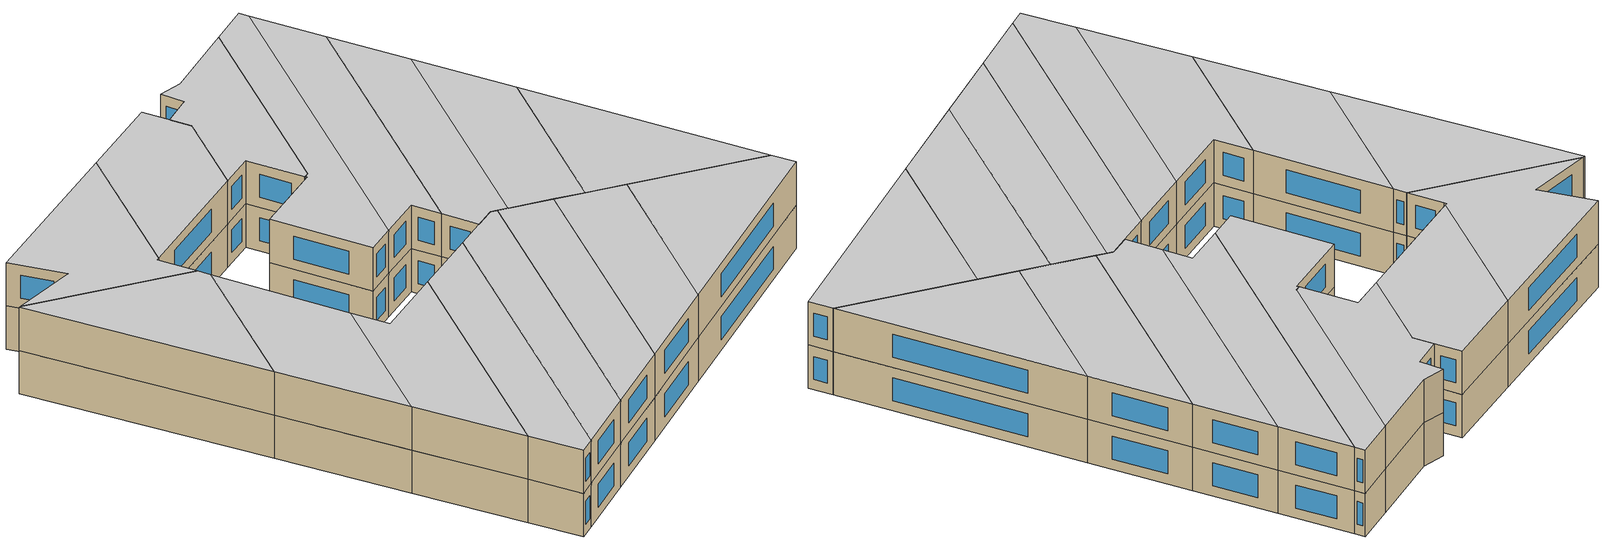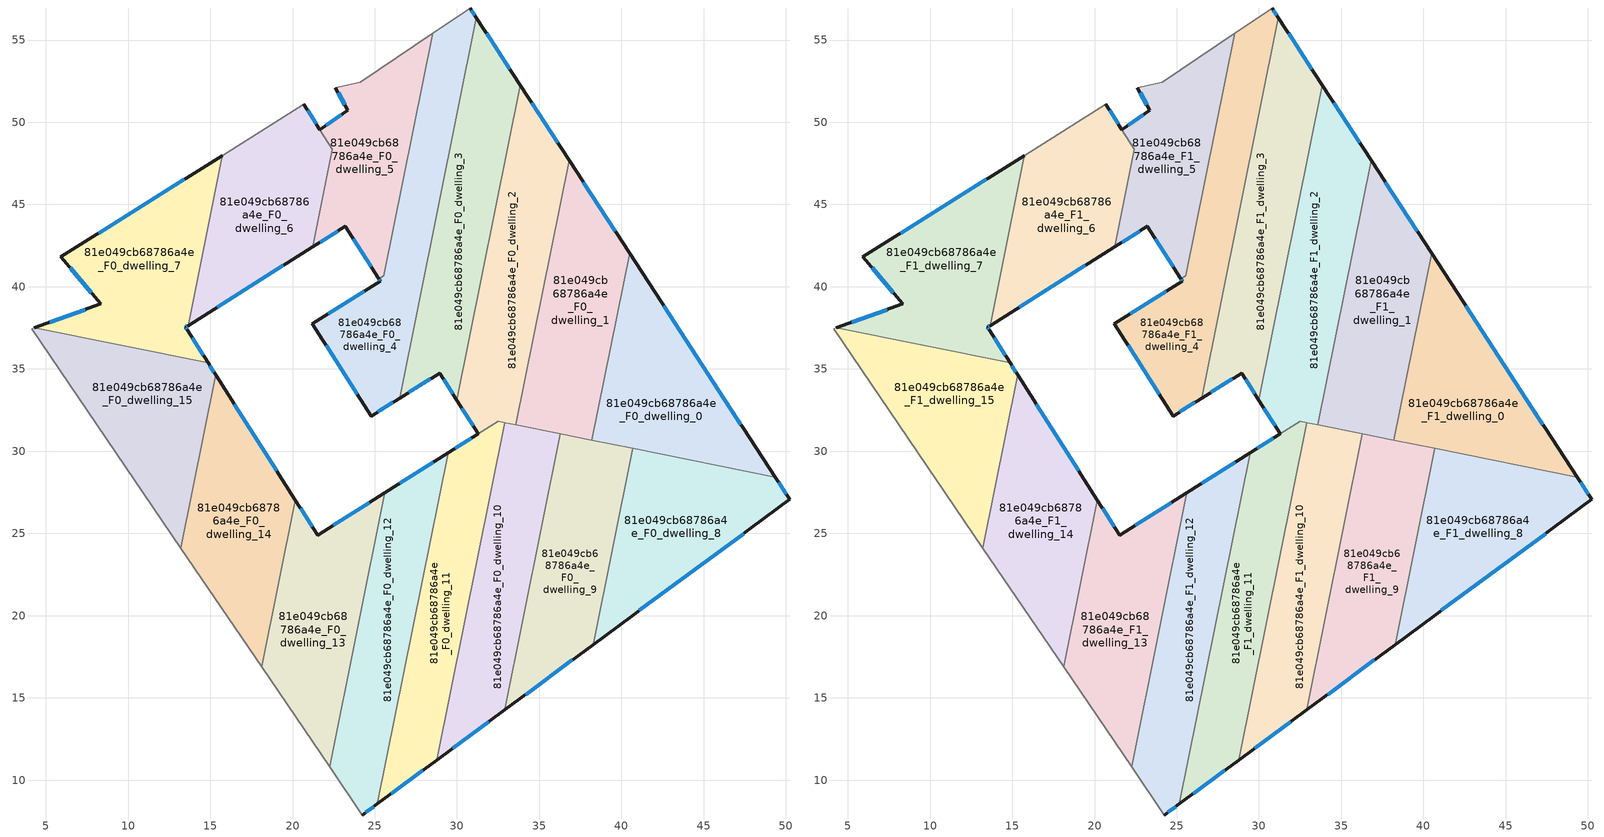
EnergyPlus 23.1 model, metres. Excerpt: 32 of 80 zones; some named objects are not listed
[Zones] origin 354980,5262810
81e049cb68786a4e_F0_dwelling_0
 floor ground (EU_floor_Construction): 40.49,42.04 49.35,28.42 38.2,30.67 z0
 wall outside (EU_wall_Construction): 49.35,28.42 40.49,42.04 z0:3
 wall to 81e049cb68786a4e_F0_dwelling_1 (EU_wall_Construction): 40.49,42.04 38.2,30.67 z0:3
 wall to 81e049cb68786a4e_F0_dwelling_8 (EU_wall_Construction): 40.69,30.17 49.35,28.42 z0:3
 wall to 81e049cb68786a4e_F0_dwelling_9 (EU_wall_Construction): 38.2,30.67 40.69,30.17 z0:3
 window (EU_Window_Construction): 47.27,31.62 42.57,38.84 z0.7:2.3
81e049cb68786a4e_F0_dwelling_1
 floor ground (EU_floor_Construction): 36.82,47.68 40.49,42.04 38.2,30.67 33.58,31.6 z0
 wall outside (EU_wall_Construction): 40.49,42.04 36.82,47.68 z0:3
 wall to 81e049cb68786a4e_F0_dwelling_2 (EU_wall_Construction): 36.82,47.68 33.58,31.6 z0:3
 wall to 81e049cb68786a4e_F0_dwelling_10 (EU_wall_Construction): 33.58,31.6 36.29,31.06 z0:3
 wall to 81e049cb68786a4e_F0_dwelling_9 (EU_wall_Construction): 36.29,31.06 38.2,30.67 z0:3
 window (EU_Window_Construction): 39.63,43.36 37.69,46.35 z0.7:2.3
81e049cb68786a4e_F0_dwelling_10
 floor ground (EU_floor_Construction): 36.29,31.06 32.9,14.27 28.76,11.21 32.9,31.74 z0
 wall outside (EU_wall_Construction): 28.76,11.21 32.9,14.27 z0:3
 wall to 81e049cb68786a4e_F0_dwelling_9 (EU_wall_Construction): 32.9,14.27 36.29,31.06 z0:3
 wall to 81e049cb68786a4e_F0_dwelling_11 (EU_wall_Construction): 32.9,31.74 28.76,11.21 z0:3
 wall to 81e049cb68786a4e_F0_dwelling_2 (EU_wall_Construction): 33.58,31.6 32.9,31.74 z0:3
 window (EU_Window_Construction): 29.74,11.93 31.93,13.55 z0.7:2.3
81e049cb68786a4e_F0_dwelling_11
 floor ground (EU_floor_Construction): 32.9,31.74 28.76,11.21 25.16,8.55 29.46,29.91 32.5,31.82 z0
 wall outside (EU_wall_Construction): 25.16,8.55 28.76,11.21 / 31.28,31.06 29.46,29.91 z0:3
 wall to 81e049cb68786a4e_F0_dwelling_12 (EU_wall_Construction): 29.46,29.91 25.16,8.55 z0:3
 wall to 81e049cb68786a4e_F0_dwelling_2 (EU_wall_Construction): 32.9,31.74 32.5,31.82 31.29,31.06 z0:3
 window (EU_Window_Construction): 26,9.18 27.92,10.59 / 30.86,30.79 29.89,30.18 z0.7:2.3
81e049cb68786a4e_F0_dwelling_12
 floor ground (EU_floor_Construction): 29.46,29.91 25.16,8.55 24.25,7.88 22.26,10.81 25.62,27.48 z0
 wall outside (EU_wall_Construction): 29.46,29.91 25.62,27.48 / 24.25,7.88 25.16,8.55 z0:3
 wall adiabatic (EU_wall_Construction): 22.26,10.81 24.25,7.88 z0:3
 wall to 81e049cb68786a4e_F0_dwelling_13 (EU_wall_Construction): 25.62,27.48 22.26,10.81 z0:3
 window (EU_Window_Construction): 28.56,29.34 26.52,28.05 / 24.46,8.04 24.94,8.4 z0.7:2.3
81e049cb68786a4e_F0_dwelling_13
 floor ground (EU_floor_Construction): 25.62,27.48 22.26,10.81 18.13,16.89 20.17,27.03 21.52,24.9 z0
 wall outside (EU_wall_Construction): 25.62,27.48 21.52,24.9 20.17,27.03 z0:3
 wall adiabatic (EU_wall_Construction): 18.13,16.89 22.26,10.81 z0:3
 wall to 81e049cb68786a4e_F0_dwelling_14 (EU_wall_Construction): 20.17,27.03 18.13,16.89 z0:3
 window (EU_Window_Construction): 24.66,26.88 22.48,25.5 / 21.2,25.4 20.49,26.53 z0.7:2.3
81e049cb68786a4e_F0_dwelling_14
 floor ground (EU_floor_Construction): 15.34,34.63 20.17,27.03 18.13,16.89 13.22,24.11 z0
 wall outside (EU_wall_Construction): 20.17,27.03 15.34,34.63 z0:3
 wall adiabatic (EU_wall_Construction): 13.22,24.11 18.13,16.89 z0:3
 wall to 81e049cb68786a4e_F0_dwelling_15 (EU_wall_Construction): 15.34,34.63 13.22,24.11 z0:3
 window (EU_Window_Construction): 19.03,28.81 16.47,32.85 z0.7:2.3
81e049cb68786a4e_F0_dwelling_15
 floor ground (EU_floor_Construction): 14.87,35.38 15.34,34.63 13.22,24.11 4.15,37.46 4.28,37.51 z0
 wall outside (EU_wall_Construction): 15.34,34.63 14.87,35.38 z0:3
 wall adiabatic (EU_wall_Construction): 4.28,37.51 4.15,37.46 13.22,24.11 z0:3
 wall to 81e049cb68786a4e_F0_dwelling_7 (EU_wall_Construction): 14.87,35.38 4.28,37.51 z0:3
 window (EU_Window_Construction): 15.23,34.81 14.98,35.2 z0.7:2.3
81e049cb68786a4e_F0_dwelling_2
 floor ground (EU_floor_Construction): 33.85,52.25 36.82,47.68 33.58,31.6 32.5,31.82 31.29,31.06 29.99,33.1 z0
 wall outside (EU_wall_Construction): 36.82,47.68 33.85,52.25 / 29.99,33.1 31.29,31.06 z0:3
 wall to 81e049cb68786a4e_F0_dwelling_3 (EU_wall_Construction): 33.85,52.25 29.99,33.1 z0:3
 window (EU_Window_Construction): 36.13,48.75 34.55,51.18 / 30.29,32.62 30.98,31.54 z0.7:2.3
81e049cb68786a4e_F0_dwelling_3
 floor ground (EU_floor_Construction): 31.17,56.37 33.85,52.25 29.99,33.1 28.94,34.75 26.51,33.22 z0
 wall outside (EU_wall_Construction): 26.51,33.22 28.94,34.75 29.99,33.1 / 33.85,52.25 31.17,56.37 z0:3
 wall to 81e049cb68786a4e_F0_dwelling_4 (EU_wall_Construction): 31.17,56.37 26.51,33.22 z0:3
 window (EU_Window_Construction): 27.08,33.58 28.37,34.39 / 33.22,53.22 31.8,55.4 / 29.19,34.37 29.74,33.49 z0.7:2.3
81e049cb68786a4e_F0_dwelling_4
 floor ground (EU_floor_Construction): 30.79,56.95 31.17,56.37 26.51,33.22 24.78,32.13 21.21,37.75 25.33,40.35 25.25,40.47 25.54,40.66 28.52,55.41 z0
 wall outside (EU_wall_Construction): 25.25,40.47 25.33,40.35 21.21,37.75 24.78,32.13 26.51,33.22 / 31.17,56.37 30.79,56.95 z0:3
 wall to 81e049cb68786a4e_F0_dwelling_5 (EU_wall_Construction): 28.52,55.41 25.54,40.66 25.25,40.47 z0:3
 wall adiabatic (EU_wall_Construction): 30.79,56.95 28.52,55.41 z0:3
 window (EU_Window_Construction): 22.05,36.43 23.94,33.45 / 24.37,39.74 22.18,38.36 / 25.27,40.44 25.31,40.38 / 31.08,56.5 30.88,56.81 / 25.19,32.39 26.1,32.96 z0.7:2.3
81e049cb68786a4e_F0_dwelling_5
 floor ground (EU_floor_Construction): 28.52,55.41 25.54,40.66 25.25,40.47 23.22,43.68 21.22,42.42 22.42,48.36 21.66,49.56 23.35,50.73 22.59,52.11 24.12,52.44 z0
 wall outside (EU_wall_Construction): 21.22,42.42 23.22,43.68 25.25,40.47 / 22.59,52.11 23.35,50.73 21.66,49.56 z0:3
 wall adiabatic (EU_wall_Construction): 28.52,55.41 24.12,52.44 22.59,52.11 z0:3
 wall to 81e049cb68786a4e_F0_dwelling_6 (EU_wall_Construction): 21.66,49.56 22.42,48.36 21.22,42.42 z0:3
 window (EU_Window_Construction): 23.69,42.93 24.77,41.23 / 21.69,42.72 22.75,43.38 / 22.95,50.45 22.06,49.83 / 22.77,51.79 23.17,51.05 z0.7:2.3
81e049cb68786a4e_F0_dwelling_6
 floor ground (EU_floor_Construction): 20.69,51.08 22.42,48.36 21.22,42.42 13.65,37.63 15.73,47.98 z0
 wall outside (EU_wall_Construction): 13.65,37.63 21.22,42.42 / 21.66,49.56 20.69,51.08 z0:3
 wall adiabatic (EU_wall_Construction): 20.69,51.08 15.73,47.98 z0:3
 wall to 81e049cb68786a4e_F0_dwelling_7 (EU_wall_Construction): 15.73,47.98 13.65,37.63 z0:3
 window (EU_Window_Construction): 15.42,38.76 19.44,41.3 / 21.43,49.91 20.91,50.72 z0.7:2.3
81e049cb68786a4e_F0_dwelling_7
 floor ground (EU_floor_Construction): 15.73,47.98 13.65,37.63 13.49,37.54 13.59,37.38 14.87,35.38 4.28,37.51 8.35,38.96 5.9,41.82 z0
 wall outside (EU_wall_Construction): 14.87,35.38 13.59,37.38 13.49,37.54 13.65,37.63 / 15.73,47.98 5.9,41.82 8.35,38.96 4.28,37.51 z0:3
 window (EU_Window_Construction): 14.57,35.85 13.89,36.91 / 7.4,38.62 5.24,37.85 / 6.47,41.15 7.78,39.63 / 13.42,46.53 8.21,43.27 / 13.53,37.56 13.61,37.61 / 13.57,37.42 13.52,37.5 z0.7:2.3
81e049cb68786a4e_F0_dwelling_8
 floor ground (EU_floor_Construction): 49.35,28.42 50.23,27.07 38.28,18.25 40.69,30.17 z0
 wall outside (EU_wall_Construction): 38.28,18.25 50.23,27.07 49.35,28.42 z0:3
 wall to 81e049cb68786a4e_F0_dwelling_9 (EU_wall_Construction): 40.69,30.17 38.28,18.25 z0:3
 window (EU_Window_Construction): 50.02,27.38 49.55,28.1 / 41.09,20.32 47.43,24.99 z0.7:2.3
81e049cb68786a4e_F0_dwelling_9
 floor ground (EU_floor_Construction): 40.69,30.17 38.28,18.25 32.9,14.27 36.29,31.06 z0
 wall outside (EU_wall_Construction): 32.9,14.27 38.28,18.25 z0:3
 window (EU_Window_Construction): 34.17,15.2 37.02,17.31 z0.7:2.3
81e049cb68786a4e_F1_dwelling_0
 floor to 81e049cb68786a4e_F0_dwelling_0 (EU_floor_Construction): 40.49,42.04 49.35,28.42 38.2,30.67 z3
 wall outside (EU_wall_Construction): 49.35,28.42 40.49,42.04 z3:6
 wall to 81e049cb68786a4e_F1_dwelling_1 (EU_wall_Construction): 40.49,42.04 38.2,30.67 z3:6
 wall to 81e049cb68786a4e_F1_dwelling_8 (EU_wall_Construction): 40.69,30.17 49.35,28.42 z3:6
 wall to 81e049cb68786a4e_F1_dwelling_9 (EU_wall_Construction): 38.2,30.67 40.69,30.17 z3:6
 window (EU_Window_Construction): 47.27,31.62 42.57,38.84 z3.7:5.3
 ceiling to 81e049cb68786a4e_F2_dwelling_0 (EU_floor_Construction): 49.35,28.42 40.49,42.04 38.2,30.67 z6
81e049cb68786a4e_F1_dwelling_1
 floor to 81e049cb68786a4e_F0_dwelling_1 (EU_floor_Construction): 36.82,47.68 40.49,42.04 38.2,30.67 33.58,31.6 z3
 wall outside (EU_wall_Construction): 40.49,42.04 36.82,47.68 z3:6
 wall to 81e049cb68786a4e_F1_dwelling_2 (EU_wall_Construction): 36.82,47.68 33.58,31.6 z3:6
 wall to 81e049cb68786a4e_F1_dwelling_10 (EU_wall_Construction): 33.58,31.6 36.29,31.06 z3:6
 wall to 81e049cb68786a4e_F1_dwelling_9 (EU_wall_Construction): 36.29,31.06 38.2,30.67 z3:6
 window (EU_Window_Construction): 39.63,43.36 37.69,46.35 z3.7:5.3
 ceiling to 81e049cb68786a4e_F2_dwelling_1 (EU_floor_Construction): 38.2,30.67 40.49,42.04 36.82,47.68 33.58,31.6 z6
81e049cb68786a4e_F1_dwelling_10
 floor to 81e049cb68786a4e_F0_dwelling_10 (EU_floor_Construction): 36.29,31.06 32.9,14.27 28.76,11.21 32.9,31.74 z3
 wall outside (EU_wall_Construction): 28.76,11.21 32.9,14.27 z3:6
 wall to 81e049cb68786a4e_F1_dwelling_9 (EU_wall_Construction): 32.9,14.27 36.29,31.06 z3:6
 wall to 81e049cb68786a4e_F1_dwelling_11 (EU_wall_Construction): 32.9,31.74 28.76,11.21 z3:6
 wall to 81e049cb68786a4e_F1_dwelling_2 (EU_wall_Construction): 33.58,31.6 32.9,31.74 z3:6
 window (EU_Window_Construction): 29.74,11.93 31.93,13.55 z3.7:5.3
 ceiling to 81e049cb68786a4e_F2_dwelling_10 (EU_floor_Construction): 32.9,14.27 36.29,31.06 32.9,31.74 28.76,11.21 z6
81e049cb68786a4e_F1_dwelling_11
 floor to 81e049cb68786a4e_F0_dwelling_11 (EU_floor_Construction): 32.9,31.74 28.76,11.21 25.16,8.55 29.46,29.91 32.5,31.82 z3
 wall outside (EU_wall_Construction): 25.16,8.55 28.76,11.21 / 31.28,31.06 29.46,29.91 z3:6
 wall to 81e049cb68786a4e_F1_dwelling_12 (EU_wall_Construction): 29.46,29.91 25.16,8.55 z3:6
 wall to 81e049cb68786a4e_F1_dwelling_2 (EU_wall_Construction): 32.9,31.74 32.5,31.82 31.29,31.06 z3:6
 window (EU_Window_Construction): 26,9.18 27.92,10.59 / 30.86,30.79 29.89,30.18 z3.7:5.3
 ceiling to 81e049cb68786a4e_F2_dwelling_11 (EU_floor_Construction): 28.76,11.21 32.9,31.74 32.5,31.82 29.46,29.91 25.16,8.55 z6
81e049cb68786a4e_F1_dwelling_12
 floor to 81e049cb68786a4e_F0_dwelling_12 (EU_floor_Construction): 29.46,29.91 25.16,8.55 24.25,7.88 22.26,10.81 25.62,27.48 z3
 wall outside (EU_wall_Construction): 29.46,29.91 25.62,27.48 / 24.25,7.88 25.16,8.55 z3:6
 wall adiabatic (EU_wall_Construction): 22.26,10.81 24.25,7.88 z3:6
 wall to 81e049cb68786a4e_F1_dwelling_13 (EU_wall_Construction): 25.62,27.48 22.26,10.81 z3:6
 window (EU_Window_Construction): 28.56,29.34 26.52,28.05 / 24.46,8.04 24.94,8.4 z3.7:5.3
 ceiling to 81e049cb68786a4e_F2_dwelling_12 (EU_floor_Construction): 25.16,8.55 29.46,29.91 25.62,27.48 22.26,10.81 24.25,7.88 z6
81e049cb68786a4e_F1_dwelling_13
 floor to 81e049cb68786a4e_F0_dwelling_13 (EU_floor_Construction): 25.62,27.48 22.26,10.81 18.13,16.89 20.17,27.03 21.52,24.9 z3
 wall outside (EU_wall_Construction): 25.62,27.48 21.52,24.9 20.17,27.03 z3:6
 wall adiabatic (EU_wall_Construction): 18.13,16.89 22.26,10.81 z3:6
 wall to 81e049cb68786a4e_F1_dwelling_14 (EU_wall_Construction): 20.17,27.03 18.13,16.89 z3:6
 window (EU_Window_Construction): 24.66,26.88 22.48,25.5 / 21.2,25.4 20.49,26.53 z3.7:5.3
 ceiling to 81e049cb68786a4e_F2_dwelling_13 (EU_floor_Construction): 22.26,10.81 25.62,27.48 21.52,24.9 20.17,27.03 18.13,16.89 z6
81e049cb68786a4e_F1_dwelling_14
 floor to 81e049cb68786a4e_F0_dwelling_14 (EU_floor_Construction): 15.34,34.63 20.17,27.03 18.13,16.89 13.22,24.11 z3
 wall outside (EU_wall_Construction): 20.17,27.03 15.34,34.63 z3:6
 wall adiabatic (EU_wall_Construction): 13.22,24.11 18.13,16.89 z3:6
 wall to 81e049cb68786a4e_F1_dwelling_15 (EU_wall_Construction): 15.34,34.63 13.22,24.11 z3:6
 window (EU_Window_Construction): 19.03,28.81 16.47,32.85 z3.7:5.3
 ceiling to 81e049cb68786a4e_F2_dwelling_14 (EU_floor_Construction): 18.13,16.89 20.17,27.03 15.34,34.63 13.22,24.11 z6
81e049cb68786a4e_F1_dwelling_15
 floor to 81e049cb68786a4e_F0_dwelling_15 (EU_floor_Construction): 14.87,35.38 15.34,34.63 13.22,24.11 4.15,37.46 4.28,37.51 z3
 wall outside (EU_wall_Construction): 15.34,34.63 14.87,35.38 z3:6
 wall adiabatic (EU_wall_Construction): 4.28,37.51 4.15,37.46 13.22,24.11 z3:6
 wall to 81e049cb68786a4e_F1_dwelling_7 (EU_wall_Construction): 14.87,35.38 4.28,37.51 z3:6
 window (EU_Window_Construction): 15.23,34.81 14.98,35.2 z3.7:5.3
 ceiling to 81e049cb68786a4e_F2_dwelling_15 (EU_floor_Construction): 13.22,24.11 15.34,34.63 14.87,35.38 4.28,37.51 4.15,37.46 z6
81e049cb68786a4e_F1_dwelling_2
 floor to 81e049cb68786a4e_F0_dwelling_2 (EU_floor_Construction): 33.85,52.25 36.82,47.68 33.58,31.6 32.5,31.82 31.29,31.06 29.99,33.1 z3
 wall outside (EU_wall_Construction): 36.82,47.68 33.85,52.25 / 29.99,33.1 31.29,31.06 z3:6
 wall to 81e049cb68786a4e_F1_dwelling_3 (EU_wall_Construction): 33.85,52.25 29.99,33.1 z3:6
 window (EU_Window_Construction): 36.13,48.75 34.55,51.18 / 30.29,32.62 30.98,31.54 z3.7:5.3
 ceiling to 81e049cb68786a4e_F2_dwelling_2 (EU_floor_Construction): 33.58,31.6 36.82,47.68 33.85,52.25 29.99,33.1 31.29,31.06 32.5,31.82 z6
81e049cb68786a4e_F1_dwelling_3
 floor to 81e049cb68786a4e_F0_dwelling_3 (EU_floor_Construction): 31.17,56.37 33.85,52.25 29.99,33.1 28.94,34.75 26.51,33.22 z3
 wall outside (EU_wall_Construction): 26.51,33.22 28.94,34.75 29.99,33.1 / 33.85,52.25 31.17,56.37 z3:6
 wall to 81e049cb68786a4e_F1_dwelling_4 (EU_wall_Construction): 31.17,56.37 26.51,33.22 z3:6
 window (EU_Window_Construction): 27.08,33.58 28.37,34.39 / 33.22,53.22 31.8,55.4 / 29.19,34.37 29.74,33.49 z3.7:5.3
 ceiling to 81e049cb68786a4e_F2_dwelling_3 (EU_floor_Construction): 29.99,33.1 33.85,52.25 31.17,56.37 26.51,33.22 28.94,34.75 z6
81e049cb68786a4e_F1_dwelling_4
 floor to 81e049cb68786a4e_F0_dwelling_4 (EU_floor_Construction): 30.79,56.95 31.17,56.37 26.51,33.22 24.78,32.13 21.21,37.75 25.33,40.35 25.25,40.47 25.54,40.66 28.52,55.41 z3
 wall outside (EU_wall_Construction): 25.25,40.47 25.33,40.35 21.21,37.75 24.78,32.13 26.51,33.22 / 31.17,56.37 30.79,56.95 z3:6
 wall to 81e049cb68786a4e_F1_dwelling_5 (EU_wall_Construction): 28.52,55.41 25.54,40.66 25.25,40.47 z3:6
 wall adiabatic (EU_wall_Construction): 30.79,56.95 28.52,55.41 z3:6
 window (EU_Window_Construction): 22.05,36.43 23.94,33.45 / 24.37,39.74 22.18,38.36 / 25.27,40.44 25.31,40.38 / 31.08,56.5 30.88,56.81 / 25.19,32.39 26.1,32.96 z3.7:5.3
 ceiling to 81e049cb68786a4e_F2_dwelling_4 (EU_floor_Construction): 26.51,33.22 31.17,56.37 30.79,56.95 28.52,55.41 25.54,40.66 25.25,40.47 25.33,40.35 21.21,37.75 24.78,32.13 z6
81e049cb68786a4e_F1_dwelling_5
 floor to 81e049cb68786a4e_F0_dwelling_5 (EU_floor_Construction): 28.52,55.41 25.54,40.66 25.25,40.47 23.22,43.68 21.22,42.42 22.42,48.36 21.66,49.56 23.35,50.73 22.59,52.11 24.12,52.44 z3
 wall outside (EU_wall_Construction): 21.22,42.42 23.22,43.68 25.25,40.47 / 22.59,52.11 23.35,50.73 21.66,49.56 z3:6
 wall adiabatic (EU_wall_Construction): 28.52,55.41 24.12,52.44 22.59,52.11 z3:6
 wall to 81e049cb68786a4e_F1_dwelling_6 (EU_wall_Construction): 21.66,49.56 22.42,48.36 21.22,42.42 z3:6
 window (EU_Window_Construction): 23.69,42.93 24.77,41.23 / 21.69,42.72 22.75,43.38 / 22.95,50.45 22.06,49.83 / 22.77,51.79 23.17,51.05 z3.7:5.3
 ceiling to 81e049cb68786a4e_F2_dwelling_5 (EU_floor_Construction): 25.54,40.66 28.52,55.41 24.12,52.44 22.59,52.11 23.35,50.73 21.66,49.56 22.42,48.36 21.22,42.42 23.22,43.68 25.25,40.47 z6
81e049cb68786a4e_F1_dwelling_6
 floor to 81e049cb68786a4e_F0_dwelling_6 (EU_floor_Construction): 20.69,51.08 22.42,48.36 21.22,42.42 13.65,37.63 15.73,47.98 z3
 wall outside (EU_wall_Construction): 13.65,37.63 21.22,42.42 / 21.66,49.56 20.69,51.08 z3:6
 wall adiabatic (EU_wall_Construction): 20.69,51.08 15.73,47.98 z3:6
 wall to 81e049cb68786a4e_F1_dwelling_7 (EU_wall_Construction): 15.73,47.98 13.65,37.63 z3:6
 window (EU_Window_Construction): 15.42,38.76 19.44,41.3 / 21.43,49.91 20.91,50.72 z3.7:5.3
 ceiling to 81e049cb68786a4e_F2_dwelling_6 (EU_floor_Construction): 21.22,42.42 22.42,48.36 20.69,51.08 15.73,47.98 13.65,37.63 z6
81e049cb68786a4e_F1_dwelling_7
 floor to 81e049cb68786a4e_F0_dwelling_7 (EU_floor_Construction): 15.73,47.98 13.65,37.63 13.49,37.54 13.59,37.38 14.87,35.38 4.28,37.51 8.35,38.96 5.9,41.82 z3
 wall outside (EU_wall_Construction): 14.87,35.38 13.59,37.38 13.49,37.54 13.65,37.63 / 15.73,47.98 5.9,41.82 8.35,38.96 4.28,37.51 z3:6
 window (EU_Window_Construction): 14.57,35.85 13.89,36.91 / 7.4,38.62 5.24,37.85 / 6.47,41.15 7.78,39.63 / 13.42,46.53 8.21,43.27 / 13.53,37.56 13.61,37.61 / 13.57,37.42 13.52,37.5 z3.7:5.3
 ceiling to 81e049cb68786a4e_F2_dwelling_7 (EU_floor_Construction): 14.87,35.38 13.59,37.38 13.49,37.54 13.65,37.63 15.73,47.98 5.9,41.82 8.35,38.96 4.28,37.51 z6
81e049cb68786a4e_F1_dwelling_8
 floor to 81e049cb68786a4e_F0_dwelling_8 (EU_floor_Construction): 49.35,28.42 50.23,27.07 38.28,18.25 40.69,30.17 z3
 wall outside (EU_wall_Construction): 38.28,18.25 50.23,27.07 49.35,28.42 z3:6
 wall to 81e049cb68786a4e_F1_dwelling_9 (EU_wall_Construction): 40.69,30.17 38.28,18.25 z3:6
 window (EU_Window_Construction): 50.02,27.38 49.55,28.1 / 41.09,20.32 47.43,24.99 z3.7:5.3
 ceiling to 81e049cb68786a4e_F2_dwelling_8 (EU_floor_Construction): 50.23,27.07 49.35,28.42 40.69,30.17 38.28,18.25 z6
81e049cb68786a4e_F1_dwelling_9
 floor to 81e049cb68786a4e_F0_dwelling_9 (EU_floor_Construction): 40.69,30.17 38.28,18.25 32.9,14.27 36.29,31.06 z3
 wall outside (EU_wall_Construction): 32.9,14.27 38.28,18.25 z3:6
 window (EU_Window_Construction): 34.17,15.2 37.02,17.31 z3.7:5.3
 ceiling to 81e049cb68786a4e_F2_dwelling_9 (EU_floor_Construction): 38.28,18.25 40.69,30.17 36.29,31.06 32.9,14.27 z6
[Building]
EU S2 Campaign: North Axis=0; Terrain=City; Solar Distribution=FullExterior
[Site:Location]
Budapest.Ferenc.Liszt.Intl.AP: Latitude=47.437; Longitude=19.256; Time Zone=1; Elevation=185
[SizingPeriod:WeatherFileDays]
AnnualSizingPeriod: Begin Month=1; Begin Day of Month=1; End Month=12; End Day of Month=31; Day of Week for Start Day=Monday; Use Weather File Daylight Saving Period=No; Use Weather File Rain and Snow Indicators=No
[MATERIAL]
EU_InternalMass_Material: Roughness=MediumRough; Thickness=0.1; Conductivity=1; Density=1800; Specific Heat=900; Thermal Absorptance=0.9; Solar Absorptance=0.7; Visible Absorptance=0.7
[MATERIAL:NOMASS] Roughness=MediumRough; Thermal Absorptance=0.9; Solar Absorptance=0.7; Visible Absorptance=0.7
Name | Thermal Resistance
EU_wall_NoMass | 0.832559
EU_floor_NoMass | 0.872794
[WINDOWMATERIAL:SIMPLEGLAZINGSYSTEM]
EU_Window_SimpleGlazing: UFactor=2.79869; Solar Heat Gain Coefficient=0.75; Visible Transmittance=0.75
[CONSTRUCTION]
EU_wall_Construction: EU_wall_NoMass
EU_floor_Construction: EU_floor_NoMass
EU_Window_Construction: EU_Window_SimpleGlazing
EU_InternalMass_Construction: EU_InternalMass_Material
[ZONE] Type=1; Multiplier=1; Ceiling Height=autocalculate; Floor Area=autocalculate; Part of Total Floor Area=Yes
Name | Volume
81e049cb68786a4e_F0_dwelling_0; 81e049cb68786a4e_F1_dwelling_0 | 197.77
81e049cb68786a4e_F0_dwelling_1; 81e049cb68786a4e_F1_dwelling_1 | 197.769
81e049cb68786a4e_F0_dwelling_10; 81e049cb68786a4e_F1_dwelling_10 | 197.166
81e049cb68786a4e_F0_dwelling_11; 81e049cb68786a4e_F1_dwelling_11 | 194.323
81e049cb68786a4e_F0_dwelling_12; 81e049cb68786a4e_F1_dwelling_12 | 197.228
81e049cb68786a4e_F0_dwelling_13; 81e049cb68786a4e_F1_dwelling_13 | 197.223
81e049cb68786a4e_F0_dwelling_14; 81e049cb68786a4e_F1_dwelling_14 | 197.202
81e049cb68786a4e_F0_dwelling_15; 81e049cb68786a4e_F1_dwelling_15 | 197.227
81e049cb68786a4e_F0_dwelling_2; 81e049cb68786a4e_F1_dwelling_2 | 212.4
81e049cb68786a4e_F0_dwelling_3; 81e049cb68786a4e_F1_dwelling_3 | 213.936
81e049cb68786a4e_F0_dwelling_4; 81e049cb68786a4e_F1_dwelling_4 | 214.728
81e049cb68786a4e_F0_dwelling_5; 81e049cb68786a4e_F1_dwelling_5 | 161.262
81e049cb68786a4e_F0_dwelling_6; 81e049cb68786a4e_F1_dwelling_6 | 189.762
81e049cb68786a4e_F0_dwelling_7; 81e049cb68786a4e_F1_dwelling_7 | 201.99
81e049cb68786a4e_F0_dwelling_8; 81e049cb68786a4e_F1_dwelling_8 | 197.217
81e049cb68786a4e_F0_dwelling_9; 81e049cb68786a4e_F1_dwelling_9 | 197.232
[INTERNALMASS] Construction=EU_InternalMass_Construction
Name | Zone or ZoneList | Surface Area
81e049cb68786a4e_F0_dwelling_0_EU_InternalMass | 81e049cb68786a4e_F0_dwelling_0 | 65.9235
81e049cb68786a4e_F0_dwelling_1_EU_InternalMass | 81e049cb68786a4e_F0_dwelling_1 | 65.9231
81e049cb68786a4e_F0_dwelling_2_EU_InternalMass | 81e049cb68786a4e_F0_dwelling_2 | 70.8067
81e049cb68786a4e_F0_dwelling_3_EU_InternalMass | 81e049cb68786a4e_F0_dwelling_3 | 71.3118
81e049cb68786a4e_F0_dwelling_4_EU_InternalMass | 81e049cb68786a4e_F0_dwelling_4 | 71.5643
81e049cb68786a4e_F0_dwelling_5_EU_InternalMass | 81e049cb68786a4e_F0_dwelling_5 | 53.7542
81e049cb68786a4e_F0_dwelling_6_EU_InternalMass | 81e049cb68786a4e_F0_dwelling_6 | 63.2546
81e049cb68786a4e_F0_dwelling_7_EU_InternalMass | 81e049cb68786a4e_F0_dwelling_7 | 67.3284
81e049cb68786a4e_F0_dwelling_8_EU_InternalMass | 81e049cb68786a4e_F0_dwelling_8 | 65.7389
81e049cb68786a4e_F0_dwelling_9_EU_InternalMass | 81e049cb68786a4e_F0_dwelling_9 | 65.7439
81e049cb68786a4e_F0_dwelling_10_EU_InternalMass | 81e049cb68786a4e_F0_dwelling_10 | 65.722
81e049cb68786a4e_F0_dwelling_11_EU_InternalMass | 81e049cb68786a4e_F0_dwelling_11 | 64.7736
81e049cb68786a4e_F0_dwelling_12_EU_InternalMass | 81e049cb68786a4e_F0_dwelling_12 | 65.7426
81e049cb68786a4e_F0_dwelling_13_EU_InternalMass | 81e049cb68786a4e_F0_dwelling_13 | 65.7409
81e049cb68786a4e_F0_dwelling_14_EU_InternalMass | 81e049cb68786a4e_F0_dwelling_14 | 65.7341
81e049cb68786a4e_F0_dwelling_15_EU_InternalMass | 81e049cb68786a4e_F0_dwelling_15 | 65.7424
81e049cb68786a4e_F1_dwelling_0_EU_InternalMass | 81e049cb68786a4e_F1_dwelling_0 | 65.9235
81e049cb68786a4e_F1_dwelling_1_EU_InternalMass | 81e049cb68786a4e_F1_dwelling_1 | 65.9231
81e049cb68786a4e_F1_dwelling_2_EU_InternalMass | 81e049cb68786a4e_F1_dwelling_2 | 70.8067
81e049cb68786a4e_F1_dwelling_3_EU_InternalMass | 81e049cb68786a4e_F1_dwelling_3 | 71.3118
81e049cb68786a4e_F1_dwelling_4_EU_InternalMass | 81e049cb68786a4e_F1_dwelling_4 | 71.5643
81e049cb68786a4e_F1_dwelling_5_EU_InternalMass | 81e049cb68786a4e_F1_dwelling_5 | 53.7542
81e049cb68786a4e_F1_dwelling_6_EU_InternalMass | 81e049cb68786a4e_F1_dwelling_6 | 63.2546
81e049cb68786a4e_F1_dwelling_7_EU_InternalMass | 81e049cb68786a4e_F1_dwelling_7 | 67.3284
81e049cb68786a4e_F1_dwelling_8_EU_InternalMass | 81e049cb68786a4e_F1_dwelling_8 | 65.7389
81e049cb68786a4e_F1_dwelling_9_EU_InternalMass | 81e049cb68786a4e_F1_dwelling_9 | 65.7439
81e049cb68786a4e_F1_dwelling_10_EU_InternalMass | 81e049cb68786a4e_F1_dwelling_10 | 65.722
81e049cb68786a4e_F1_dwelling_11_EU_InternalMass | 81e049cb68786a4e_F1_dwelling_11 | 64.7736
81e049cb68786a4e_F1_dwelling_12_EU_InternalMass | 81e049cb68786a4e_F1_dwelling_12 | 65.7426
81e049cb68786a4e_F1_dwelling_13_EU_InternalMass | 81e049cb68786a4e_F1_dwelling_13 | 65.7409
81e049cb68786a4e_F1_dwelling_14_EU_InternalMass | 81e049cb68786a4e_F1_dwelling_14 | 65.7341
81e049cb68786a4e_F1_dwelling_15_EU_InternalMass | 81e049cb68786a4e_F1_dwelling_15 | 65.7424
[OTHEREQUIPMENT] Fuel Type=Electricity; Design Level Calculation Method=Watts/Area; Power per Zone Floor Area=1; Fraction Latent=0; Fraction Radiant=0; Fraction Lost=0; Carbon Dioxide Generation Rate=0; EndUse Subcategory=EU_Step8_InternalGains
Name | Zone or ZoneList or Space or SpaceList | Schedule
EU_Step8_InternalGain_81e049cb68786a4e_F0_dwelling_0_f000 | 81e049cb68786a4e_F0_dwelling_0 | EU_Step8_GainSchedule_81e049cb68786a4e_F0_dwelling_0_f000
EU_Step8_InternalGain_81e049cb68786a4e_F0_dwelling_1_f000 | 81e049cb68786a4e_F0_dwelling_1 | EU_Step8_GainSchedule_81e049cb68786a4e_F0_dwelling_1_f000
EU_Step8_InternalGain_81e049cb68786a4e_F0_dwelling_2_f000 | 81e049cb68786a4e_F0_dwelling_2 | EU_Step8_GainSchedule_81e049cb68786a4e_F0_dwelling_2_f000
EU_Step8_InternalGain_81e049cb68786a4e_F0_dwelling_3_f000 | 81e049cb68786a4e_F0_dwelling_3 | EU_Step8_GainSchedule_81e049cb68786a4e_F0_dwelling_3_f000
EU_Step8_InternalGain_81e049cb68786a4e_F0_dwelling_4_f000 | 81e049cb68786a4e_F0_dwelling_4 | EU_Step8_GainSchedule_81e049cb68786a4e_F0_dwelling_4_f000
EU_Step8_InternalGain_81e049cb68786a4e_F0_dwelling_5_f000 | 81e049cb68786a4e_F0_dwelling_5 | EU_Step8_GainSchedule_81e049cb68786a4e_F0_dwelling_5_f000
EU_Step8_InternalGain_81e049cb68786a4e_F0_dwelling_6_f000 | 81e049cb68786a4e_F0_dwelling_6 | EU_Step8_GainSchedule_81e049cb68786a4e_F0_dwelling_6_f000
EU_Step8_InternalGain_81e049cb68786a4e_F0_dwelling_7_f000 | 81e049cb68786a4e_F0_dwelling_7 | EU_Step8_GainSchedule_81e049cb68786a4e_F0_dwelling_7_f000
EU_Step8_InternalGain_81e049cb68786a4e_F0_dwelling_8_f000 | 81e049cb68786a4e_F0_dwelling_8 | EU_Step8_GainSchedule_81e049cb68786a4e_F0_dwelling_8_f000
EU_Step8_InternalGain_81e049cb68786a4e_F0_dwelling_9_f000 | 81e049cb68786a4e_F0_dwelling_9 | EU_Step8_GainSchedule_81e049cb68786a4e_F0_dwelling_9_f000
EU_Step8_InternalGain_81e049cb68786a4e_F0_dwelling_10_f000 | 81e049cb68786a4e_F0_dwelling_10 | EU_Step8_GainSchedule_81e049cb68786a4e_F0_dwelling_10_f000
EU_Step8_InternalGain_81e049cb68786a4e_F0_dwelling_11_f000 | 81e049cb68786a4e_F0_dwelling_11 | EU_Step8_GainSchedule_81e049cb68786a4e_F0_dwelling_11_f000
EU_Step8_InternalGain_81e049cb68786a4e_F0_dwelling_12_f000 | 81e049cb68786a4e_F0_dwelling_12 | EU_Step8_GainSchedule_81e049cb68786a4e_F0_dwelling_12_f000
EU_Step8_InternalGain_81e049cb68786a4e_F0_dwelling_13_f000 | 81e049cb68786a4e_F0_dwelling_13 | EU_Step8_GainSchedule_81e049cb68786a4e_F0_dwelling_13_f000
EU_Step8_InternalGain_81e049cb68786a4e_F0_dwelling_14_f000 | 81e049cb68786a4e_F0_dwelling_14 | EU_Step8_GainSchedule_81e049cb68786a4e_F0_dwelling_14_f000
EU_Step8_InternalGain_81e049cb68786a4e_F0_dwelling_15_f000 | 81e049cb68786a4e_F0_dwelling_15 | EU_Step8_GainSchedule_81e049cb68786a4e_F0_dwelling_15_f000
EU_Step8_InternalGain_81e049cb68786a4e_F1_dwelling_0_f000 | 81e049cb68786a4e_F1_dwelling_0 | EU_Step8_GainSchedule_81e049cb68786a4e_F1_dwelling_0_f000
EU_Step8_InternalGain_81e049cb68786a4e_F1_dwelling_1_f000 | 81e049cb68786a4e_F1_dwelling_1 | EU_Step8_GainSchedule_81e049cb68786a4e_F1_dwelling_1_f000
EU_Step8_InternalGain_81e049cb68786a4e_F1_dwelling_2_f000 | 81e049cb68786a4e_F1_dwelling_2 | EU_Step8_GainSchedule_81e049cb68786a4e_F1_dwelling_2_f000
EU_Step8_InternalGain_81e049cb68786a4e_F1_dwelling_3_f000 | 81e049cb68786a4e_F1_dwelling_3 | EU_Step8_GainSchedule_81e049cb68786a4e_F1_dwelling_3_f000
EU_Step8_InternalGain_81e049cb68786a4e_F1_dwelling_4_f000 | 81e049cb68786a4e_F1_dwelling_4 | EU_Step8_GainSchedule_81e049cb68786a4e_F1_dwelling_4_f000
EU_Step8_InternalGain_81e049cb68786a4e_F1_dwelling_5_f000 | 81e049cb68786a4e_F1_dwelling_5 | EU_Step8_GainSchedule_81e049cb68786a4e_F1_dwelling_5_f000
EU_Step8_InternalGain_81e049cb68786a4e_F1_dwelling_6_f000 | 81e049cb68786a4e_F1_dwelling_6 | EU_Step8_GainSchedule_81e049cb68786a4e_F1_dwelling_6_f000
EU_Step8_InternalGain_81e049cb68786a4e_F1_dwelling_7_f000 | 81e049cb68786a4e_F1_dwelling_7 | EU_Step8_GainSchedule_81e049cb68786a4e_F1_dwelling_7_f000
EU_Step8_InternalGain_81e049cb68786a4e_F1_dwelling_8_f000 | 81e049cb68786a4e_F1_dwelling_8 | EU_Step8_GainSchedule_81e049cb68786a4e_F1_dwelling_8_f000
EU_Step8_InternalGain_81e049cb68786a4e_F1_dwelling_9_f000 | 81e049cb68786a4e_F1_dwelling_9 | EU_Step8_GainSchedule_81e049cb68786a4e_F1_dwelling_9_f000
EU_Step8_InternalGain_81e049cb68786a4e_F1_dwelling_10_f000 | 81e049cb68786a4e_F1_dwelling_10 | EU_Step8_GainSchedule_81e049cb68786a4e_F1_dwelling_10_f000
EU_Step8_InternalGain_81e049cb68786a4e_F1_dwelling_11_f000 | 81e049cb68786a4e_F1_dwelling_11 | EU_Step8_GainSchedule_81e049cb68786a4e_F1_dwelling_11_f000
EU_Step8_InternalGain_81e049cb68786a4e_F1_dwelling_12_f000 | 81e049cb68786a4e_F1_dwelling_12 | EU_Step8_GainSchedule_81e049cb68786a4e_F1_dwelling_12_f000
EU_Step8_InternalGain_81e049cb68786a4e_F1_dwelling_13_f000 | 81e049cb68786a4e_F1_dwelling_13 | EU_Step8_GainSchedule_81e049cb68786a4e_F1_dwelling_13_f000
EU_Step8_InternalGain_81e049cb68786a4e_F1_dwelling_14_f000 | 81e049cb68786a4e_F1_dwelling_14 | EU_Step8_GainSchedule_81e049cb68786a4e_F1_dwelling_14_f000
EU_Step8_InternalGain_81e049cb68786a4e_F1_dwelling_15_f000 | 81e049cb68786a4e_F1_dwelling_15 | EU_Step8_GainSchedule_81e049cb68786a4e_F1_dwelling_15_f000
[ZONEVENTILATION:DESIGNFLOWRATE] Schedule=EU_AlwaysOn; Design Flow Rate Calculation Method=AirChanges/Hour; Air Changes per Hour=0.475469; Ventilation Type=Natural; Fan Pressure Rise=0; Fan Total Efficiency=1; Constant Term Coefficient=1; Temperature Term Coefficient=0; Velocity Term Coefficient=0; Velocity Squared Term Coefficient=0; Minimum Indoor Temperature=-100; Maximum Indoor Temperature=100; Delta Temperature=-100; Minimum Outdoor Temperature=-100; Maximum Outdoor Temperature=100; Maximum Wind Speed=40
Name | Zone or ZoneList or Space or SpaceList
EU_ConstantAir_81e049cb68786a4e_F0_dwelling_0 | 81e049cb68786a4e_F0_dwelling_0
EU_ConstantAir_81e049cb68786a4e_F0_dwelling_1 | 81e049cb68786a4e_F0_dwelling_1
EU_ConstantAir_81e049cb68786a4e_F0_dwelling_2 | 81e049cb68786a4e_F0_dwelling_2
EU_ConstantAir_81e049cb68786a4e_F0_dwelling_3 | 81e049cb68786a4e_F0_dwelling_3
EU_ConstantAir_81e049cb68786a4e_F0_dwelling_4 | 81e049cb68786a4e_F0_dwelling_4
EU_ConstantAir_81e049cb68786a4e_F0_dwelling_5 | 81e049cb68786a4e_F0_dwelling_5
EU_ConstantAir_81e049cb68786a4e_F0_dwelling_6 | 81e049cb68786a4e_F0_dwelling_6
EU_ConstantAir_81e049cb68786a4e_F0_dwelling_7 | 81e049cb68786a4e_F0_dwelling_7
EU_ConstantAir_81e049cb68786a4e_F0_dwelling_8 | 81e049cb68786a4e_F0_dwelling_8
EU_ConstantAir_81e049cb68786a4e_F0_dwelling_9 | 81e049cb68786a4e_F0_dwelling_9
EU_ConstantAir_81e049cb68786a4e_F0_dwelling_10 | 81e049cb68786a4e_F0_dwelling_10
EU_ConstantAir_81e049cb68786a4e_F0_dwelling_11 | 81e049cb68786a4e_F0_dwelling_11
EU_ConstantAir_81e049cb68786a4e_F0_dwelling_12 | 81e049cb68786a4e_F0_dwelling_12
EU_ConstantAir_81e049cb68786a4e_F0_dwelling_13 | 81e049cb68786a4e_F0_dwelling_13
EU_ConstantAir_81e049cb68786a4e_F0_dwelling_14 | 81e049cb68786a4e_F0_dwelling_14
EU_ConstantAir_81e049cb68786a4e_F0_dwelling_15 | 81e049cb68786a4e_F0_dwelling_15
EU_ConstantAir_81e049cb68786a4e_F1_dwelling_0 | 81e049cb68786a4e_F1_dwelling_0
EU_ConstantAir_81e049cb68786a4e_F1_dwelling_1 | 81e049cb68786a4e_F1_dwelling_1
EU_ConstantAir_81e049cb68786a4e_F1_dwelling_2 | 81e049cb68786a4e_F1_dwelling_2
EU_ConstantAir_81e049cb68786a4e_F1_dwelling_3 | 81e049cb68786a4e_F1_dwelling_3
EU_ConstantAir_81e049cb68786a4e_F1_dwelling_4 | 81e049cb68786a4e_F1_dwelling_4
EU_ConstantAir_81e049cb68786a4e_F1_dwelling_5 | 81e049cb68786a4e_F1_dwelling_5
EU_ConstantAir_81e049cb68786a4e_F1_dwelling_6 | 81e049cb68786a4e_F1_dwelling_6
EU_ConstantAir_81e049cb68786a4e_F1_dwelling_7 | 81e049cb68786a4e_F1_dwelling_7
EU_ConstantAir_81e049cb68786a4e_F1_dwelling_8 | 81e049cb68786a4e_F1_dwelling_8
EU_ConstantAir_81e049cb68786a4e_F1_dwelling_9 | 81e049cb68786a4e_F1_dwelling_9
EU_ConstantAir_81e049cb68786a4e_F1_dwelling_10 | 81e049cb68786a4e_F1_dwelling_10
EU_ConstantAir_81e049cb68786a4e_F1_dwelling_11 | 81e049cb68786a4e_F1_dwelling_11
EU_ConstantAir_81e049cb68786a4e_F1_dwelling_12 | 81e049cb68786a4e_F1_dwelling_12
EU_ConstantAir_81e049cb68786a4e_F1_dwelling_13 | 81e049cb68786a4e_F1_dwelling_13
EU_ConstantAir_81e049cb68786a4e_F1_dwelling_14 | 81e049cb68786a4e_F1_dwelling_14
EU_ConstantAir_81e049cb68786a4e_F1_dwelling_15 | 81e049cb68786a4e_F1_dwelling_15
[HVACTEMPLATE:THERMOSTAT] Constant Heating Setpoint=20; Constant Cooling Setpoint=50
EU_HeatOnly_81e049cb68786a4e_F0_dwelling_0; EU_HeatOnly_81e049cb68786a4e_F0_dwelling_1; EU_HeatOnly_81e049cb68786a4e_F0_dwelling_2; EU_HeatOnly_81e049cb68786a4e_F0_dwelling_3; EU_HeatOnly_81e049cb68786a4e_F0_dwelling_4; EU_HeatOnly_81e049cb68786a4e_F0_dwelling_5; EU_HeatOnly_81e049cb68786a4e_F0_dwelling_6; EU_HeatOnly_81e049cb68786a4e_F0_dwelling_7; EU_HeatOnly_81e049cb68786a4e_F0_dwelling_8; EU_HeatOnly_81e049cb68786a4e_F0_dwelling_9; EU_HeatOnly_81e049cb68786a4e_F0_dwelling_10; EU_HeatOnly_81e049cb68786a4e_F0_dwelling_11; EU_HeatOnly_81e049cb68786a4e_F0_dwelling_12; EU_HeatOnly_81e049cb68786a4e_F0_dwelling_13; EU_HeatOnly_81e049cb68786a4e_F0_dwelling_14; EU_HeatOnly_81e049cb68786a4e_F0_dwelling_15
[HVACTEMPLATE:ZONE:IDEALLOADSAIRSYSTEM] System Availability Schedule=EU_AlwaysOn; Maximum Heating Supply Air Temperature=50; Minimum Cooling Supply Air Temperature=13; Maximum Heating Supply Air Humidity Ratio=0.0156; Minimum Cooling Supply Air Humidity Ratio=0.0077; Heating Limit=NoLimit; Cooling Limit=NoLimit; Heating Availability Schedule=EU_AlwaysOn; Cooling Availability Schedule=EU_CoolingOff; Dehumidification Control Type=ConstantSensibleHeatRatio; Cooling Sensible Heat Ratio=0.7; Dehumidification Setpoint=60; Humidification Control Type=None; Humidification Setpoint=30; Outdoor Air Method=None; Outdoor Air Flow Rate per Person=0.00944; Outdoor Air Flow Rate per Zone Floor Area=0; Outdoor Air Flow Rate per Zone=0; Demand Controlled Ventilation Type=None; Outdoor Air Economizer Type=NoEconomizer; Heat Recovery Type=None; Sensible Heat Recovery Effectiveness=0.7; Latent Heat Recovery Effectiveness=0.65
Name | Template Thermostat
81e049cb68786a4e_F0_dwelling_0 | EU_HeatOnly_81e049cb68786a4e_F0_dwelling_0
81e049cb68786a4e_F0_dwelling_1 | EU_HeatOnly_81e049cb68786a4e_F0_dwelling_1
81e049cb68786a4e_F0_dwelling_2 | EU_HeatOnly_81e049cb68786a4e_F0_dwelling_2
81e049cb68786a4e_F0_dwelling_3 | EU_HeatOnly_81e049cb68786a4e_F0_dwelling_3
81e049cb68786a4e_F0_dwelling_4 | EU_HeatOnly_81e049cb68786a4e_F0_dwelling_4
81e049cb68786a4e_F0_dwelling_5 | EU_HeatOnly_81e049cb68786a4e_F0_dwelling_5
81e049cb68786a4e_F0_dwelling_6 | EU_HeatOnly_81e049cb68786a4e_F0_dwelling_6
81e049cb68786a4e_F0_dwelling_7 | EU_HeatOnly_81e049cb68786a4e_F0_dwelling_7
81e049cb68786a4e_F0_dwelling_8 | EU_HeatOnly_81e049cb68786a4e_F0_dwelling_8
81e049cb68786a4e_F0_dwelling_9 | EU_HeatOnly_81e049cb68786a4e_F0_dwelling_9
81e049cb68786a4e_F0_dwelling_10 | EU_HeatOnly_81e049cb68786a4e_F0_dwelling_10
81e049cb68786a4e_F0_dwelling_11 | EU_HeatOnly_81e049cb68786a4e_F0_dwelling_11
81e049cb68786a4e_F0_dwelling_12 | EU_HeatOnly_81e049cb68786a4e_F0_dwelling_12
81e049cb68786a4e_F0_dwelling_13 | EU_HeatOnly_81e049cb68786a4e_F0_dwelling_13
81e049cb68786a4e_F0_dwelling_14 | EU_HeatOnly_81e049cb68786a4e_F0_dwelling_14
81e049cb68786a4e_F0_dwelling_15 | EU_HeatOnly_81e049cb68786a4e_F0_dwelling_15
81e049cb68786a4e_F1_dwelling_0 | EU_HeatOnly_81e049cb68786a4e_F1_dwelling_0
81e049cb68786a4e_F1_dwelling_1 | EU_HeatOnly_81e049cb68786a4e_F1_dwelling_1
81e049cb68786a4e_F1_dwelling_2 | EU_HeatOnly_81e049cb68786a4e_F1_dwelling_2
81e049cb68786a4e_F1_dwelling_3 | EU_HeatOnly_81e049cb68786a4e_F1_dwelling_3
81e049cb68786a4e_F1_dwelling_4 | EU_HeatOnly_81e049cb68786a4e_F1_dwelling_4
81e049cb68786a4e_F1_dwelling_5 | EU_HeatOnly_81e049cb68786a4e_F1_dwelling_5
81e049cb68786a4e_F1_dwelling_6 | EU_HeatOnly_81e049cb68786a4e_F1_dwelling_6
81e049cb68786a4e_F1_dwelling_7 | EU_HeatOnly_81e049cb68786a4e_F1_dwelling_7
81e049cb68786a4e_F1_dwelling_8 | EU_HeatOnly_81e049cb68786a4e_F1_dwelling_8
81e049cb68786a4e_F1_dwelling_9 | EU_HeatOnly_81e049cb68786a4e_F1_dwelling_9
81e049cb68786a4e_F1_dwelling_10 | EU_HeatOnly_81e049cb68786a4e_F1_dwelling_10
81e049cb68786a4e_F1_dwelling_11 | EU_HeatOnly_81e049cb68786a4e_F1_dwelling_11
81e049cb68786a4e_F1_dwelling_12 | EU_HeatOnly_81e049cb68786a4e_F1_dwelling_12
81e049cb68786a4e_F1_dwelling_13 | EU_HeatOnly_81e049cb68786a4e_F1_dwelling_13
81e049cb68786a4e_F1_dwelling_14 | EU_HeatOnly_81e049cb68786a4e_F1_dwelling_14
81e049cb68786a4e_F1_dwelling_15 | EU_HeatOnly_81e049cb68786a4e_F1_dwelling_15
[SIZING:ZONE] Zone Cooling Design Supply Air Temperature Input Method=SupplyAirTemperature; Zone Cooling Design Supply Air Temperature=13; Zone Heating Design Supply Air Temperature Input Method=SupplyAirTemperature; Zone Heating Design Supply Air Temperature=50; Zone Cooling Design Supply Air Humidity Ratio=0.008; Zone Heating Design Supply Air Humidity Ratio=0.008; Cooling Design Air Flow Method=DesignDay; Cooling Design Air Flow Rate=0; Cooling Minimum Air Flow per Zone Floor Area=0.000762; Cooling Minimum Air Flow=0; Cooling Minimum Air Flow Fraction=0.2; Heating Design Air Flow Method=DesignDay; Heating Design Air Flow Rate=0; Heating Maximum Air Flow per Zone Floor Area=0.002032; Heating Maximum Air Flow=0.141576; Heating Maximum Air Flow Fraction=0.3; Account for Dedicated Outdoor Air System=No; Dedicated Outdoor Air System Control Strategy=NeutralSupplyAir; Dedicated Outdoor Air Low Setpoint Temperature for Design=autosize; Dedicated Outdoor Air High Setpoint Temperature for Design=autosize; Zone Load Sizing Method=Sensible Load Only No Latent Load; Zone Latent Cooling Design Supply Air Humidity Ratio Input Method=HumidityRatioDifference; Zone Cooling Design Supply Air Humidity Ratio Difference=0.005; Zone Latent Heating Design Supply Air Humidity Ratio Input Method=HumidityRatioDifference; Zone Humidification Design Supply Air Humidity Ratio Difference=0.005
81e049cb68786a4e_F0_dwelling_0; 81e049cb68786a4e_F0_dwelling_1; 81e049cb68786a4e_F0_dwelling_2; 81e049cb68786a4e_F0_dwelling_3; 81e049cb68786a4e_F0_dwelling_4; 81e049cb68786a4e_F0_dwelling_5; 81e049cb68786a4e_F0_dwelling_6; 81e049cb68786a4e_F0_dwelling_7; 81e049cb68786a4e_F0_dwelling_8; 81e049cb68786a4e_F0_dwelling_9; 81e049cb68786a4e_F0_dwelling_10; 81e049cb68786a4e_F0_dwelling_11; 81e049cb68786a4e_F0_dwelling_12; 81e049cb68786a4e_F0_dwelling_13; 81e049cb68786a4e_F0_dwelling_14; 81e049cb68786a4e_F0_dwelling_15; 81e049cb68786a4e_F1_dwelling_0; 81e049cb68786a4e_F1_dwelling_1; 81e049cb68786a4e_F1_dwelling_2; 81e049cb68786a4e_F1_dwelling_3; 81e049cb68786a4e_F1_dwelling_4; 81e049cb68786a4e_F1_dwelling_5; 81e049cb68786a4e_F1_dwelling_6; 81e049cb68786a4e_F1_dwelling_7; 81e049cb68786a4e_F1_dwelling_8; 81e049cb68786a4e_F1_dwelling_9; 81e049cb68786a4e_F1_dwelling_10; 81e049cb68786a4e_F1_dwelling_11; 81e049cb68786a4e_F1_dwelling_12; 81e049cb68786a4e_F1_dwelling_13; 81e049cb68786a4e_F1_dwelling_14; 81e049cb68786a4e_F1_dwelling_15
[SCHEDULE:CONSTANT]
Name | Hourly Value
EU_AlwaysOn | 1
EU_CoolingOff | 0
[SCHEDULE:FILE] Column Number=1; Rows to Skip at Top=0; Number of Hours of Data=8760; Column Separator=Comma; Interpolate to Timestep=No; Minutes per Item=60; Adjust Schedule for Daylight Savings=Yes
Name | File
EU_Step8_GainSchedule_81e049cb68786a4e_F0_dwelling_0_f000 | ../../schedules/81e049cb68786a4e/81e049cb68786a4e_F0_dwelling_0_f000_gain.csv
EU_Step8_GainSchedule_81e049cb68786a4e_F0_dwelling_1_f000 | ../../schedules/81e049cb68786a4e/81e049cb68786a4e_F0_dwelling_1_f000_gain.csv
EU_Step8_GainSchedule_81e049cb68786a4e_F0_dwelling_2_f000 | ../../schedules/81e049cb68786a4e/81e049cb68786a4e_F0_dwelling_2_f000_gain.csv
EU_Step8_GainSchedule_81e049cb68786a4e_F0_dwelling_3_f000 | ../../schedules/81e049cb68786a4e/81e049cb68786a4e_F0_dwelling_3_f000_gain.csv
EU_Step8_GainSchedule_81e049cb68786a4e_F0_dwelling_4_f000 | ../../schedules/81e049cb68786a4e/81e049cb68786a4e_F0_dwelling_4_f000_gain.csv
EU_Step8_GainSchedule_81e049cb68786a4e_F0_dwelling_5_f000 | ../../schedules/81e049cb68786a4e/81e049cb68786a4e_F0_dwelling_5_f000_gain.csv
EU_Step8_GainSchedule_81e049cb68786a4e_F0_dwelling_6_f000 | ../../schedules/81e049cb68786a4e/81e049cb68786a4e_F0_dwelling_6_f000_gain.csv
EU_Step8_GainSchedule_81e049cb68786a4e_F0_dwelling_7_f000 | ../../schedules/81e049cb68786a4e/81e049cb68786a4e_F0_dwelling_7_f000_gain.csv
EU_Step8_GainSchedule_81e049cb68786a4e_F0_dwelling_8_f000 | ../../schedules/81e049cb68786a4e/81e049cb68786a4e_F0_dwelling_8_f000_gain.csv
EU_Step8_GainSchedule_81e049cb68786a4e_F0_dwelling_9_f000 | ../../schedules/81e049cb68786a4e/81e049cb68786a4e_F0_dwelling_9_f000_gain.csv
EU_Step8_GainSchedule_81e049cb68786a4e_F0_dwelling_10_f000 | ../../schedules/81e049cb68786a4e/81e049cb68786a4e_F0_dwelling_10_f000_gain.csv
EU_Step8_GainSchedule_81e049cb68786a4e_F0_dwelling_11_f000 | ../../schedules/81e049cb68786a4e/81e049cb68786a4e_F0_dwelling_11_f000_gain.csv
EU_Step8_GainSchedule_81e049cb68786a4e_F0_dwelling_12_f000 | ../../schedules/81e049cb68786a4e/81e049cb68786a4e_F0_dwelling_12_f000_gain.csv
EU_Step8_GainSchedule_81e049cb68786a4e_F0_dwelling_13_f000 | ../../schedules/81e049cb68786a4e/81e049cb68786a4e_F0_dwelling_13_f000_gain.csv
EU_Step8_GainSchedule_81e049cb68786a4e_F0_dwelling_14_f000 | ../../schedules/81e049cb68786a4e/81e049cb68786a4e_F0_dwelling_14_f000_gain.csv
EU_Step8_GainSchedule_81e049cb68786a4e_F0_dwelling_15_f000 | ../../schedules/81e049cb68786a4e/81e049cb68786a4e_F0_dwelling_15_f000_gain.csv
EU_Step8_GainSchedule_81e049cb68786a4e_F1_dwelling_0_f000 | ../../schedules/81e049cb68786a4e/81e049cb68786a4e_F1_dwelling_0_f000_gain.csv
EU_Step8_GainSchedule_81e049cb68786a4e_F1_dwelling_1_f000 | ../../schedules/81e049cb68786a4e/81e049cb68786a4e_F1_dwelling_1_f000_gain.csv
EU_Step8_GainSchedule_81e049cb68786a4e_F1_dwelling_2_f000 | ../../schedules/81e049cb68786a4e/81e049cb68786a4e_F1_dwelling_2_f000_gain.csv
EU_Step8_GainSchedule_81e049cb68786a4e_F1_dwelling_3_f000 | ../../schedules/81e049cb68786a4e/81e049cb68786a4e_F1_dwelling_3_f000_gain.csv
EU_Step8_GainSchedule_81e049cb68786a4e_F1_dwelling_4_f000 | ../../schedules/81e049cb68786a4e/81e049cb68786a4e_F1_dwelling_4_f000_gain.csv
EU_Step8_GainSchedule_81e049cb68786a4e_F1_dwelling_5_f000 | ../../schedules/81e049cb68786a4e/81e049cb68786a4e_F1_dwelling_5_f000_gain.csv
EU_Step8_GainSchedule_81e049cb68786a4e_F1_dwelling_6_f000 | ../../schedules/81e049cb68786a4e/81e049cb68786a4e_F1_dwelling_6_f000_gain.csv
EU_Step8_GainSchedule_81e049cb68786a4e_F1_dwelling_7_f000 | ../../schedules/81e049cb68786a4e/81e049cb68786a4e_F1_dwelling_7_f000_gain.csv
EU_Step8_GainSchedule_81e049cb68786a4e_F1_dwelling_8_f000 | ../../schedules/81e049cb68786a4e/81e049cb68786a4e_F1_dwelling_8_f000_gain.csv
EU_Step8_GainSchedule_81e049cb68786a4e_F1_dwelling_9_f000 | ../../schedules/81e049cb68786a4e/81e049cb68786a4e_F1_dwelling_9_f000_gain.csv
EU_Step8_GainSchedule_81e049cb68786a4e_F1_dwelling_10_f000 | ../../schedules/81e049cb68786a4e/81e049cb68786a4e_F1_dwelling_10_f000_gain.csv
EU_Step8_GainSchedule_81e049cb68786a4e_F1_dwelling_11_f000 | ../../schedules/81e049cb68786a4e/81e049cb68786a4e_F1_dwelling_11_f000_gain.csv
EU_Step8_GainSchedule_81e049cb68786a4e_F1_dwelling_12_f000 | ../../schedules/81e049cb68786a4e/81e049cb68786a4e_F1_dwelling_12_f000_gain.csv
EU_Step8_GainSchedule_81e049cb68786a4e_F1_dwelling_13_f000 | ../../schedules/81e049cb68786a4e/81e049cb68786a4e_F1_dwelling_13_f000_gain.csv
EU_Step8_GainSchedule_81e049cb68786a4e_F1_dwelling_14_f000 | ../../schedules/81e049cb68786a4e/81e049cb68786a4e_F1_dwelling_14_f000_gain.csv
EU_Step8_GainSchedule_81e049cb68786a4e_F1_dwelling_15_f000 | ../../schedules/81e049cb68786a4e/81e049cb68786a4e_F1_dwelling_15_f000_gain.csv
